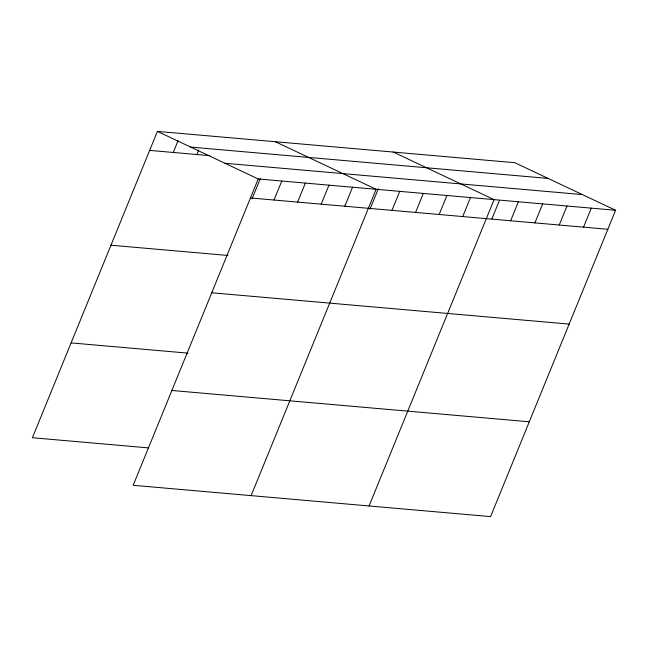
<?xml version="1.0" encoding="UTF-8"?>
<svg xmlns="http://www.w3.org/2000/svg" width="648" height="648" viewBox="0 0 648 648"><rect width="100%" height="100%" fill="white"/><g stroke="black" fill="none" stroke-linecap="round" stroke-linejoin="round"><path stroke-width="0.97" d="M615.6 210.276L258.196 178.961L133.18 485.295L490.585 516.61L615.6 210.276L514.82 162.705L157.415 131.39L32.4 437.724L148.376 447.89M173.243 152.466L178.046 140.697M196.838 154.532L198.685 150.004M252.048 198.847L260.391 178.394M274.023 200.03L281.783 181.027M297.61 202.103L305.37 183.092M321.206 204.169L328.957 185.158M344.793 206.234L352.544 187.223M251.124 495.631L376.14 189.297L275.36 141.726M369.992 209.174L378.343 188.73M391.967 210.365L399.727 191.363M415.554 212.431L423.314 193.428M439.15 214.504L446.901 195.494M462.737 216.57L470.489 197.559M369.068 505.966L494.084 199.625L393.304 152.053M491.889 218.894L499.478 200.305M510.632 220.766L518.384 201.755M534.932 222.896L542.692 203.885M559.232 225.026L566.992 206.015M583.54 227.148L591.3 208.146M190.674 147.088L548.078 178.403M149.656 150.393L209.612 155.65M224.937 163.264L582.341 194.578M250.436 197.964L607.84 229.279M110.962 245.211L227.926 255.466M211.742 292.783L569.147 324.097M71.094 342.905L188.058 353.152M171.874 390.477L529.278 421.791M157.415 131.39L258.196 178.961"/></g></svg>
